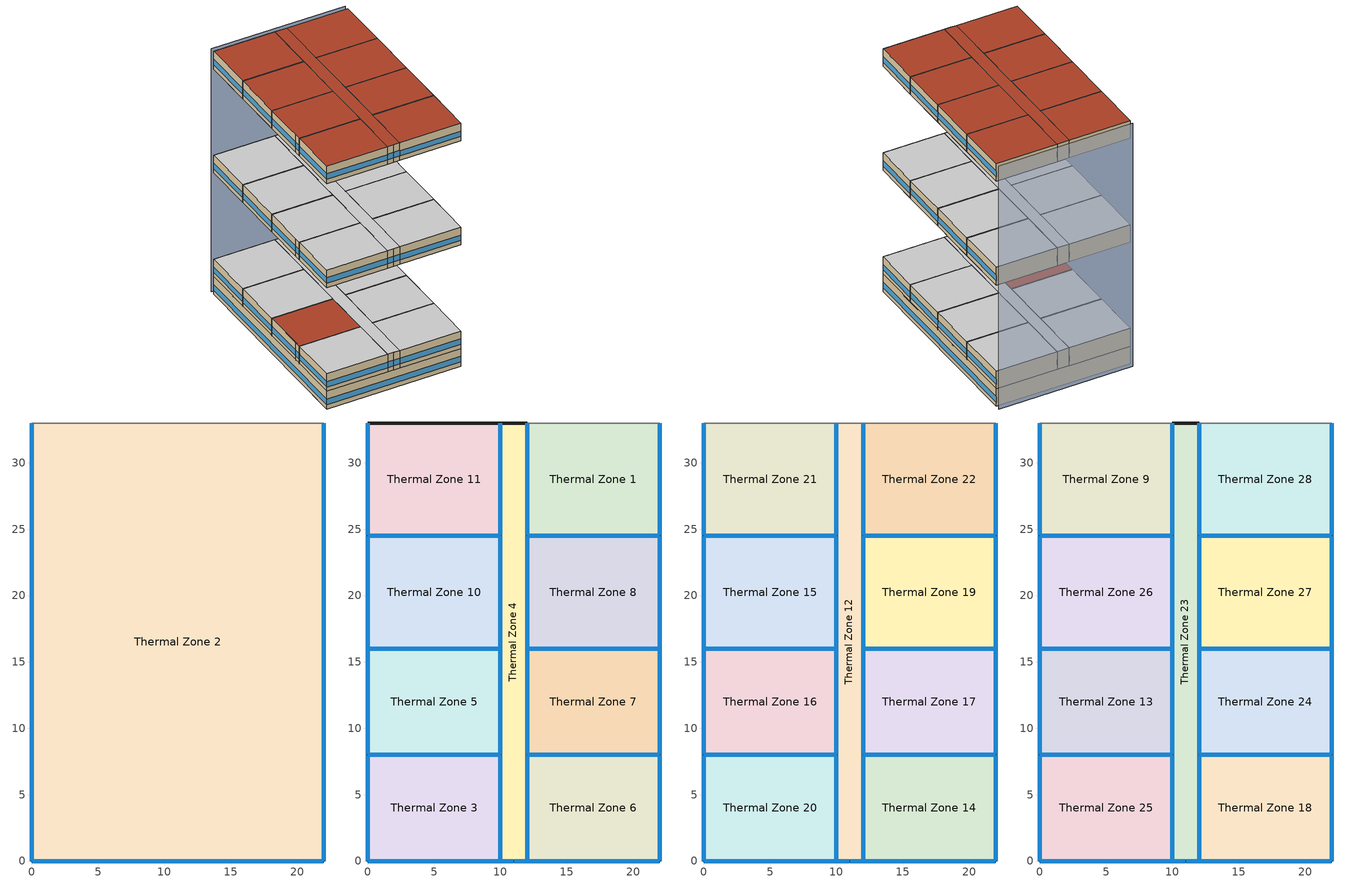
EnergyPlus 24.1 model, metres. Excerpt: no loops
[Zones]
Thermal Zone 2
 floor ground (Generic Ground Slab 6A 20112020): 22,33 22,0 0,0 0,33 z0
 wall outside (Customized opaque construction {43577338-bb1a-47c1-a31a-39af3f5bfda6} to conductance of 0.247): 0,33 0,0 22,0 22,33 z0:3.05
 wall adiabatic (Generic Interior Floor): 22,33 0,33 z0:3.05
 window (Customized Fenestration: u=2.38): 0.03,0 21.97,0 / 0,32.97 0,0.03 / 22,0.03 22,32.97 z0.76:1.68
 roof outside (Typical IEAD Roof 20112019 6A): 22,0 22,33 0,33 0,0 z3.05
Thermal Zone 1
 floor ground (Generic Ground Slab 6A 20112020): 22,33 22,24.5 12,24.5 12,33 z3.05
 wall outside (Customized opaque construction {43577338-bb1a-47c1-a31a-39af3f5bfda6} to conductance of 0.247): 12,33 12,24.5 22,24.5 22,33 z3.05:6.1
 wall adiabatic (Generic Interior Floor): 22,33 12,33 z3.05:6.1
 window (Customized Fenestration: u=2.38): 12,32.97 12,24.53 / 22,24.53 22,32.97 / 12.03,24.5 21.97,24.5 z3.81:4.73
 ceiling adiabatic (Generic Interior Floor): 22,24.5 22,33 12,33 12,24.5 z6.1
Thermal Zone 10
 floor ground (Generic Ground Slab 6A 20112020): 10,24.5 10,16 0,16 0,24.5 z3.05
 wall outside (Customized opaque construction {43577338-bb1a-47c1-a31a-39af3f5bfda6} to conductance of 0.247): 0,24.5 0,16 10,16 10,24.5 0,24.5 z3.05:6.1
 window (Customized Fenestration: u=2.38): 0,24.47 0,16.03 / 9.97,24.5 0.03,24.5 / 10,16.03 10,24.47 / 0.03,16 9.97,16 z3.81:4.73
 ceiling adiabatic (Generic Interior Floor): 10,16 10,24.5 0,24.5 0,16 z6.1
Thermal Zone 11
 floor ground (Generic Ground Slab 6A 20112020): 10,33 10,24.5 0,24.5 0,33 z3.05
 wall outside (Customized opaque construction {43577338-bb1a-47c1-a31a-39af3f5bfda6} to conductance of 0.247): 0,33 0,24.5 10,24.5 10,33 0,33 z3.05:6.1
 window (Customized Fenestration: u=2.38): 0,32.97 0,24.53 / 10,24.53 10,32.97 / 0.03,24.5 9.97,24.5 z3.81:4.73
 ceiling adiabatic (Generic Interior Floor): 10,24.5 10,33 0,33 0,24.5 z6.1
Thermal Zone 3
 floor ground (Generic Ground Slab 6A 20112020): 10,8 10,0 0,0 0,8 z3.05
 wall outside (Customized opaque construction {43577338-bb1a-47c1-a31a-39af3f5bfda6} to conductance of 0.247): 0,8 0,0 10,0 10,8 0,8 z3.05:6.1
 window (Customized Fenestration: u=2.38): 0,7.97 0,0.03 / 9.97,8 0.03,8 / 10,0.03 10,7.97 / 0.03,0 9.97,0 z3.81:4.73
 ceiling adiabatic (Generic Interior Floor): 10,0 10,8 0,8 0,0 z6.1
Thermal Zone 4
 floor ground (Generic Ground Slab 6A 20112020): 12,33 12,0 10,0 10,33 z3.05
 wall outside (Customized opaque construction {43577338-bb1a-47c1-a31a-39af3f5bfda6} to conductance of 0.247): 12,33 10,33 10,24.5 10,16 10,8 10,0 11,0 12,0 12,8 12,16 12,24.5 12,33 z3.05:6.1
 window (Customized Fenestration: u=2.38): 12,24.53 12,32.97 / 12,16.03 12,24.47 / 12,8.03 12,15.97 / 12,0.03 12,7.97 / 10,7.97 10,0.03 / 10,15.97 10,8.03 / 10,24.47 10,16.03 / 10,32.97 10,24.53 z3.81:4.73; 11.03,0 11.97,0 / 10.03,0 10.97,0 z3.81:4.77
 ceiling adiabatic (Generic Interior Floor): 12,0 12,33 10,33 10,0 z6.1
Thermal Zone 5
 floor ground (Generic Ground Slab 6A 20112020): 10,16 10,8 0,8 0,16 z3.05
 wall outside (Customized opaque construction {43577338-bb1a-47c1-a31a-39af3f5bfda6} to conductance of 0.247): 0,9.05 0,8 10,8 10,16 0,16 0,9.05 z3.05:6.1
 window (Customized Fenestration: u=2.38): 0,9.02 0,8.03 z3.81:4.77; 0,15.97 0,9.08 / 9.97,16 0.03,16 / 10,8.03 10,15.97 / 0.03,8 9.97,8 z3.81:4.73
 roof outside (Typical IEAD Roof 20112019 6A): 10,8 10,16 0,16 0,8 z6.1
Thermal Zone 6
 floor ground (Generic Ground Slab 6A 20112020): 22,8 22,0 12,0 12,8 z3.05
 wall outside (Customized opaque construction {43577338-bb1a-47c1-a31a-39af3f5bfda6} to conductance of 0.247): 22,0 22,8 12,8 12,0 22,0 z3.05:6.1
 window (Customized Fenestration: u=2.38): 22,0.03 22,7.97 / 12.03,0 21.97,0 / 12,7.97 12,0.03 / 21.97,8 12.03,8 z3.81:4.73
 ceiling adiabatic (Generic Interior Floor): 22,0 22,8 12,8 12,0 z6.1
Thermal Zone 7
 floor ground (Generic Ground Slab 6A 20112020): 22,16 22,8 12,8 12,16 z3.05
 wall outside (Customized opaque construction {43577338-bb1a-47c1-a31a-39af3f5bfda6} to conductance of 0.247): 22,8 22,16 12,16 12,8 22,8 z3.05:6.1
 window (Customized Fenestration: u=2.38): 22,8.03 22,15.97 / 12.03,8 21.97,8 / 12,15.97 12,8.03 / 21.97,16 12.03,16 z3.81:4.73
 ceiling adiabatic (Generic Interior Floor): 22,8 22,16 12,16 12,8 z6.1
Thermal Zone 8
 floor ground (Generic Ground Slab 6A 20112020): 22,24.5 22,16 12,16 12,24.5 z3.05
 wall outside (Customized opaque construction {43577338-bb1a-47c1-a31a-39af3f5bfda6} to conductance of 0.247): 22,16 22,24.5 12,24.5 12,16 22,16 z3.05:6.1
 window (Customized Fenestration: u=2.38): 22,16.03 22,24.47 / 12.03,16 21.97,16 / 12,24.47 12,16.03 / 21.97,24.5 12.03,24.5 z3.81:4.73
 ceiling adiabatic (Generic Interior Floor): 22,16 22,24.5 12,24.5 12,16 z6.1
Thermal Zone 12
 floor adiabatic (Generic Interior Floor): 12,33 12,0 10,0 10,33 z21.1
 wall outside (Customized opaque construction {43577338-bb1a-47c1-a31a-39af3f5bfda6} to conductance of 0.247): 10,33 10,24.5 10,16 10,8 10,0 11,0 12,0 12,8 12,16 12,24.5 12,33 z21.1:24.14
 wall adiabatic (Generic Interior Floor): 12,33 10,33 z21.1:24.14
 window (Customized Fenestration: u=2.38): 12,24.53 12,32.97 / 12,16.03 12,24.47 / 12,8.03 12,15.97 / 12,0.03 12,7.97 / 10,7.97 10,0.03 / 10,15.97 10,8.03 / 10,24.47 10,16.03 / 10,32.97 10,24.53 z21.86:22.78; 11.03,0 11.97,0 / 10.03,0 10.97,0 z21.86:22.82
 ceiling adiabatic (Generic Interior Floor): 12,0 12,33 10,33 10,0 z24.14
Thermal Zone 14
 floor adiabatic (Generic Interior Floor): 22,8 22,0 12,0 12,8 z21.1
 wall outside (Customized opaque construction {43577338-bb1a-47c1-a31a-39af3f5bfda6} to conductance of 0.247): 22,0 22,8 12,8 12,0 22,0 z21.1:24.14
 window (Customized Fenestration: u=2.38): 22,0.03 22,7.97 / 12.03,0 21.97,0 / 12,7.97 12,0.03 / 21.97,8 12.03,8 z21.86:22.78
 ceiling adiabatic (Generic Interior Floor): 22,0 22,8 12,8 12,0 z24.14
Thermal Zone 15
 floor adiabatic (Generic Interior Floor): 10,24.5 10,16 0,16 0,24.5 z21.1
 wall outside (Customized opaque construction {43577338-bb1a-47c1-a31a-39af3f5bfda6} to conductance of 0.247): 0,24.5 0,16 10,16 10,24.5 0,24.5 z21.1:24.14
 window (Customized Fenestration: u=2.38): 0,24.47 0,16.03 / 9.97,24.5 0.03,24.5 / 10,16.03 10,24.47 / 0.03,16 9.97,16 z21.86:22.78
 ceiling adiabatic (Generic Interior Floor): 10,16 10,24.5 0,24.5 0,16 z24.14
Thermal Zone 16
 floor adiabatic (Generic Interior Floor): 10,16 10,8 0,8 0,16 z21.1
 wall outside (Customized opaque construction {43577338-bb1a-47c1-a31a-39af3f5bfda6} to conductance of 0.247): 0,9.05 0,8 10,8 10,16 0,16 0,9.05 z21.1:24.14
 window (Customized Fenestration: u=2.38): 0,9.02 0,8.03 z21.86:22.82; 0,15.97 0,9.08 / 9.97,16 0.03,16 / 10,8.03 10,15.97 / 0.03,8 9.97,8 z21.86:22.78
 ceiling adiabatic (Generic Interior Floor): 10,8 10,16 0,16 0,8 z24.14
Thermal Zone 17
 floor adiabatic (Generic Interior Floor): 22,16 22,8 12,8 12,16 z21.1
 wall outside (Customized opaque construction {43577338-bb1a-47c1-a31a-39af3f5bfda6} to conductance of 0.247): 22,8 22,16 12,16 12,8 22,8 z21.1:24.14
 window (Customized Fenestration: u=2.38): 22,8.03 22,15.97 / 12.03,8 21.97,8 / 12,15.97 12,8.03 / 21.97,16 12.03,16 z21.86:22.78
 ceiling adiabatic (Generic Interior Floor): 22,8 22,16 12,16 12,8 z24.14
Thermal Zone 19
 floor adiabatic (Generic Interior Floor): 22,24.5 22,16 12,16 12,24.5 z21.1
 wall outside (Customized opaque construction {43577338-bb1a-47c1-a31a-39af3f5bfda6} to conductance of 0.247): 22,16 22,24.5 12,24.5 12,16 22,16 z21.1:24.14
 window (Customized Fenestration: u=2.38): 22,16.03 22,24.47 / 12.03,16 21.97,16 / 12,24.47 12,16.03 / 21.97,24.5 12.03,24.5 z21.86:22.78
 ceiling adiabatic (Generic Interior Floor): 22,16 22,24.5 12,24.5 12,16 z24.14
Thermal Zone 20
 floor adiabatic (Generic Interior Floor): 10,8 10,0 0,0 0,8 z21.1
 wall outside (Customized opaque construction {43577338-bb1a-47c1-a31a-39af3f5bfda6} to conductance of 0.247): 10,0 10,8 0,8 0,0 10,0 z21.1:24.14
 window (Customized Fenestration: u=2.38): 10,0.03 10,7.97 / 0.03,0 9.97,0 / 0,7.97 0,0.03 / 9.97,8 0.03,8 z21.86:22.78
 ceiling adiabatic (Generic Interior Floor): 10,0 10,8 0,8 0,0 z24.14
Thermal Zone 21
 floor adiabatic (Generic Interior Floor): 10,33 10,24.5 0,24.5 0,33 z21.1
 wall outside (Customized opaque construction {43577338-bb1a-47c1-a31a-39af3f5bfda6} to conductance of 0.247): 0,33 0,24.5 10,24.5 10,33 z21.1:24.14
 wall adiabatic (Generic Interior Floor): 10,33 0,33 z21.1:24.14
 window (Customized Fenestration: u=2.38): 0,32.97 0,24.53 / 10,24.53 10,32.97 / 0.03,24.5 9.97,24.5 z21.86:22.78
 ceiling adiabatic (Generic Interior Floor): 10,24.5 10,33 0,33 0,24.5 z24.14
Thermal Zone 22
 floor adiabatic (Generic Interior Floor): 22,33 22,24.5 12,24.5 12,33 z21.1
 wall outside (Customized opaque construction {43577338-bb1a-47c1-a31a-39af3f5bfda6} to conductance of 0.247): 12,33 12,24.5 22,24.5 22,33 z21.1:24.14
 wall adiabatic (Generic Interior Floor): 22,33 12,33 z21.1:24.14
 window (Customized Fenestration: u=2.38): 12,32.97 12,24.53 / 22,24.53 22,32.97 / 12.03,24.5 21.97,24.5 z21.86:22.78
 ceiling adiabatic (Generic Interior Floor): 22,24.5 22,33 12,33 12,24.5 z24.14
Thermal Zone 13
 floor adiabatic (Generic Interior Floor): 10,16 10,8 0,8 0,16 z39.14
 wall outside (Customized opaque construction {43577338-bb1a-47c1-a31a-39af3f5bfda6} to conductance of 0.247): 0,9.05 0,8 10,8 10,16 0,16 0,9.05 z39.14:42.19
 window (Customized Fenestration: u=2.38): 0,9.02 0,8.03 z39.9:40.86; 0,15.97 0,9.08 z39.9:40.83; 9.97,16 0.03,16 / 10,8.03 10,15.97 / 0.03,8 9.97,8 z39.9:40.82
 roof outside (Typical IEAD Roof 20112019 6A): 10,8 10,16 0,16 0,8 z42.19
Thermal Zone 18
 floor adiabatic (Generic Interior Floor): 22,8 22,0 12,0 12,8 z39.14
 wall outside (Customized opaque construction {43577338-bb1a-47c1-a31a-39af3f5bfda6} to conductance of 0.247): 22,0 22,8 12,8 12,0 22,0 z39.14:42.19
 window (Customized Fenestration: u=2.38): 22,0.03 22,7.97 / 12.03,0 21.97,0 / 12,7.97 12,0.03 / 21.97,8 12.03,8 z39.9:40.82
 roof outside (Typical IEAD Roof 20112019 6A): 22,0 22,8 12,8 12,0 z42.19
Thermal Zone 23
 floor adiabatic (Generic Interior Floor): 12,33 12,0 10,0 10,33 z39.14; 12,33 12,0 10,0 10,33 z39.14
 wall outside (Customized opaque construction {43577338-bb1a-47c1-a31a-39af3f5bfda6} to conductance of 0.247): 12,33 10,33 10,24.5 10,16 10,8 10,0 11,0 12,0 12,8 12,16 12,24.5 12,33 z39.14:42.19
 wall adiabatic (Generic Interior Floor): 12,33 10,33 z39.14:42.19
 window (Customized Fenestration: u=2.38): 12,24.53 12,32.97 / 12,16.03 12,24.47 / 12,8.03 12,15.97 / 12,0.03 12,7.97 / 10,7.97 10,0.03 / 10,15.97 10,8.03 / 10,24.47 10,16.03 / 10,32.97 10,24.53 z39.9:40.82; 11.03,0 11.97,0 / 10.03,0 10.97,0 z39.9:40.87
 roof outside (Typical IEAD Roof 20112019 6A): 12,0 12,33 10,33 10,0 z42.19
Thermal Zone 24
 floor adiabatic (Generic Interior Floor): 22,16 22,8 12,8 12,16 z39.14
 wall outside (Customized opaque construction {43577338-bb1a-47c1-a31a-39af3f5bfda6} to conductance of 0.247): 22,8 22,16 12,16 12,8 22,8 z39.14:42.19
 window (Customized Fenestration: u=2.38): 22,8.03 22,15.97 / 12.03,8 21.97,8 / 12,15.97 12,8.03 / 21.97,16 12.03,16 z39.9:40.82
 roof outside (Typical IEAD Roof 20112019 6A): 22,8 22,16 12,16 12,8 z42.19
Thermal Zone 25
 floor adiabatic (Generic Interior Floor): 10,8 10,0 0,0 0,8 z39.14
 wall outside (Customized opaque construction {43577338-bb1a-47c1-a31a-39af3f5bfda6} to conductance of 0.247): 10,0 10,8 0,8 0,0 10,0 z39.14:42.19
 window (Customized Fenestration: u=2.38): 10,0.03 10,7.97 / 0.03,0 9.97,0 / 0,7.97 0,0.03 / 9.97,8 0.03,8 z39.9:40.82
 roof outside (Typical IEAD Roof 20112019 6A): 10,0 10,8 0,8 0,0 z42.19
Thermal Zone 26
 floor adiabatic (Generic Interior Floor): 10,24.5 10,16 0,16 0,24.5 z39.14
 wall outside (Customized opaque construction {43577338-bb1a-47c1-a31a-39af3f5bfda6} to conductance of 0.247): 0,24.5 0,16 10,16 10,24.5 0,24.5 z39.14:42.19
 window (Customized Fenestration: u=2.38): 0,24.47 0,16.03 / 9.97,24.5 0.03,24.5 / 10,16.03 10,24.47 / 0.03,16 9.97,16 z39.9:40.82
 roof outside (Typical IEAD Roof 20112019 6A): 10,16 10,24.5 0,24.5 0,16 z42.19
Thermal Zone 27
 floor adiabatic (Generic Interior Floor): 22,24.5 22,16 12,16 12,24.5 z39.14
 wall outside (Customized opaque construction {43577338-bb1a-47c1-a31a-39af3f5bfda6} to conductance of 0.247): 22,16 22,24.5 12,24.5 12,16 22,16 z39.14:42.19
 window (Customized Fenestration: u=2.38): 22,16.03 22,24.47 / 12.03,16 21.97,16 / 12,24.47 12,16.03 / 21.97,24.5 12.03,24.5 z39.9:40.82
 roof outside (Typical IEAD Roof 20112019 6A): 22,16 22,24.5 12,24.5 12,16 z42.19
Thermal Zone 28
 floor adiabatic (Generic Interior Floor): 22,33 22,24.5 12,24.5 12,33 z39.14
 wall outside (Customized opaque construction {43577338-bb1a-47c1-a31a-39af3f5bfda6} to conductance of 0.247): 12,33 12,24.5 22,24.5 22,33 z39.14:42.19
 wall adiabatic (Generic Interior Floor): 22,33 12,33 z39.14:42.19
 window (Customized Fenestration: u=2.38): 12,32.97 12,24.53 / 22,24.53 22,32.97 / 12.03,24.5 21.97,24.5 z39.9:40.82
 roof outside (Typical IEAD Roof 20112019 6A): 22,24.5 22,33 12,33 12,24.5 z42.19
Thermal Zone 9
 floor adiabatic (Generic Interior Floor): 10,33 10,24.5 0,24.5 0,33 z39.14
 wall outside (Customized opaque construction {43577338-bb1a-47c1-a31a-39af3f5bfda6} to conductance of 0.247): 0,33 0,24.5 10,24.5 10,33 z39.14:42.19
 wall adiabatic (Generic Interior Floor): 10,33 0,33 z39.14:42.19
 window (Customized Fenestration: u=2.38): 0,32.97 0,24.53 / 10,24.53 10,32.97 / 0.03,24.5 9.97,24.5 z39.9:40.82
 roof outside (Typical IEAD Roof 20112019 6A): 10,24.5 10,33 0,33 0,24.5 z42.19
shading: 0,33.73,42.19 0,33.73,0 21.97,33.73,0 22,33.73,42.19
[Building]
Building 1
[Site:Location]
Montreal Int'l: Latitude {deg}=45.47; Longitude {deg}=-73.75; Time Zone {hr}=-5; Elevation {m}=36
[SizingPeriod:DesignDay] Day of Month=21; Dry-Bulb Temperature Range Modifier Type=DefaultMultipliers; Barometric Pressure {Pa}=100893; Rain Indicator=No; Snow Indicator=No; Daylight Saving Time Indicator=No; Begin Environment Reset Mode=FullResetAtBeginEnvironment
Name | Month | Day Type | Maximum Dry-Bulb Temperature {C} | Daily Dry-Bulb Temperature Range {deltaC} | Humidity Condition Type | Wetbulb or DewPoint at Maximum Dry-Bulb {C} | Wind Speed {m/s} | Wind Direction {deg} | Solar Model Indicator | ASHRAE Clear Sky Optical Depth for Beam Irradiance (taub) | ASHRAE Clear Sky Optical Depth for Diffuse Irradiance (taud) | Enthalpy at Maximum Dry-Bulb {J/kg} | Sky Clearness
Montreal Int'l Ann Clg .4% Condns DB=>MWB | 7 | SummerDesignDay | 30 | 9.3 | Wetbulb | 22.1 | 4.9 | 220 | ASHRAETau | 0.465 | 1.966
Montreal Int'l Ann Clg .4% Condns DP=>MDB | 7 | SummerDesignDay | 26 | 9.3 | Dewpoint | 21.6 | 4.9 | 220 | ASHRAETau | 0.465 | 1.966
Montreal Int'l Ann Clg .4% Condns Enth=>MDB | 7 | SummerDesignDay | 28.1 | 9.3 | Enthalpy |  | 4.9 | 220 | ASHRAETau | 0.465 | 1.966 | 69300
Montreal Int'l Ann Clg .4% Condns WB=>MDB | 7 | SummerDesignDay | 28.1 | 9.3 | Wetbulb | 23.2 | 4.9 | 220 | ASHRAETau | 0.465 | 1.966
Montreal Int'l Ann Htg 99.6% Condns DB | 1 | WinterDesignDay | -23.7 | 0 | Wetbulb | -23.7 | 3.9 | 260 | ASHRAEClearSky |  |  |  | 0
Montreal Int'l Ann Htg Wind 99.6% Condns WS=>MCDB | 1 | WinterDesignDay | -5.3 | 0 | Wetbulb | -5.3 | 12.9 | 260 | ASHRAEClearSky |  |  |  | 0
Montreal Int'l Ann Hum_n 99.6% Condns DP=>MCDB | 1 | WinterDesignDay | -23 | 0 | Dewpoint | -30.5 | 3.9 | 260 | ASHRAEClearSky |  |  |  | 0
[Material] Thermal Absorptance=0.9
Name | Roughness | Thickness {m} | Conductivity {W/m-K} | Density {kg/m3} | Specific Heat {J/kg-K} | Solar Absorptance | Visible Absorptance
1/2IN Gypsum 1 | Smooth | 0.0127 | 0.16 | 784.9 | 830 | 0.4 | 0.4
1IN Stucco 1 | Smooth | 0.0253 | 0.6918 | 1858 | 837 | 0.7 | 0.92
8IN CONCRETE HW RefBldg 1 | Rough | 0.2032 | 1.311 | 2240 | 836.8 | 0.7 | 0.7
Generic Acoustic Tile | MediumSmooth | 0.02 | 0.06 | 368 | 590 | 0.2 | 0.2
Generic Ceiling Air Gap | Smooth | 0.1 | 0.556 | 1.28 | 1000 | 0.7 | 0.7
Generic HW Concrete | MediumRough | 0.2 | 1.95 | 2240 | 900 | 0.8 | 0.8
Generic LW Concrete | MediumRough | 0.1 | 0.53 | 1280 | 840 | 0.8 | 0.8
Metal Roof Surface 2 | Smooth | 0.0008 | 45.28 | 7824 | 500 | 0.7 | 0.7
Roof Membrane 1 | VeryRough | 0.0095 | 0.16 | 1121.29 | 1460 | 0.7 | 0.7
[Material:NoMass] Roughness=Smooth; Thermal Absorptance=0.9; Solar Absorptance=0.7; Visible Absorptance=0.7
Name | Thermal Resistance {m2-K/W}
Typical Insulation R-10.11 1 | 3.77764
Typical Insulation U=0.183 | 5.46
[WindowMaterial:SimpleGlazingSystem]
Fenestration U=2.38 0.4: U-Factor {W/m2-K}=2.38; Solar Heat Gain Coefficient=0.4; Visible Transmittance=0.4
[Construction]
Customized Fenestration: u=2.38: Fenestration U=2.38 0.4
Customized opaque construction {43577338-bb1a-47c1-a31a-39af3f5bfda6} to conductance of 0.247: 1IN Stucco 1, 8IN CONCRETE HW RefBldg 1, Typical Insulation R-10.11 1, 1/2IN Gypsum 1
Generic Ground Slab 6A 20112020: Typical Insulation U=0.183, Generic HW Concrete
Generic Interior Floor: Generic Acoustic Tile, Generic Ceiling Air Gap, Generic LW Concrete
Typical IEAD Roof 20112019 6A: Roof Membrane 1, Typical Insulation U=0.183, Metal Roof Surface 2
[Zone] Part of Total Floor Area=Yes
Name | Multiplier
Thermal Zone 1; Thermal Zone 10; Thermal Zone 11; Thermal Zone 13; Thermal Zone 18; Thermal Zone 2; Thermal Zone 23; Thermal Zone 24; Thermal Zone 25; Thermal Zone 26; Thermal Zone 27; Thermal Zone 28; Thermal Zone 3; Thermal Zone 4; Thermal Zone 5; Thermal Zone 6; Thermal Zone 7; Thermal Zone 8; Thermal Zone 9 | 1
Thermal Zone 12; Thermal Zone 14; Thermal Zone 15; Thermal Zone 16; Thermal Zone 17; Thermal Zone 19; Thermal Zone 20; Thermal Zone 21; Thermal Zone 22 | 10
[Space]
Name | Zone | Space Type
Space 110 | Thermal Zone 1 | MURB small
Space 107 | Thermal Zone 10 | MURB small
Space 109 | Thermal Zone 11 | MURB small
Space 111 | Thermal Zone 12 | MURB lobby
Space 120 | Thermal Zone 13 | MURB small
Space 112 | Thermal Zone 14 | MURB small
Space 113 | Thermal Zone 15 | MURB small
Space 116 | Thermal Zone 16 | MURB small
Space 114 | Thermal Zone 17 | MURB small
Space 125 | Thermal Zone 18 | MURB small
Space 115 | Thermal Zone 19 | MURB small
Space 101 | Thermal Zone 2 | MURB lobby
Space 117 | Thermal Zone 20 | MURB small
Space 118 | Thermal Zone 21 | MURB small
Space 119 | Thermal Zone 22 | MURB small
Space 121 | Thermal Zone 23 | MURB lobby
Space 122 | Thermal Zone 24 | MURB small
Space 123 | Thermal Zone 25 | MURB small
Space 126 | Thermal Zone 26 | MURB small
Space 127 | Thermal Zone 27 | MURB small
Space 128 | Thermal Zone 28 | MURB small
Space 102 | Thermal Zone 3 | MURB small
Space 103 | Thermal Zone 4 | MURB lobby
Space 105 | Thermal Zone 5 | MURB small
Space 104 | Thermal Zone 6 | MURB small
Space 106 | Thermal Zone 7 | MURB small
Space 108 | Thermal Zone 8 | MURB small
Space 124 | Thermal Zone 9 | MURB small
[SpaceList]
MURB small: Space 110, Space 102, Space 105, Space 104, Space 106, Space 108, Space 124, Space 107, Space 109, Space 120, Space 112, Space 113, Space 116, Space 114, Space 125, Space 115, Space 117, Space 118, Space 119, Space 122, Space 123, Space 126, Space 127, Space 128
MURB lobby: Space 101, Space 103, Space 111, Space 121
[ZoneControl:Thermostat] Temperature Difference Between Cutout And Setpoint {deltaC}=0
Name | Zone or ZoneList | Control Type Schedule | Control 1
Thermal Zone 1 Thermostat | Thermal Zone 1 | Thermal Zone 1 Thermostat Schedule | Thermostat Setpoint Dual Setpoint 1
Thermal Zone 10 Thermostat | Thermal Zone 10 | Thermal Zone 10 Thermostat Schedule | Thermostat Setpoint Dual Setpoint 5
Thermal Zone 11 Thermostat | Thermal Zone 11 | Thermal Zone 11 Thermostat Schedule | Thermostat Setpoint Dual Setpoint 22
Thermal Zone 12 Thermostat | Thermal Zone 12 | Thermal Zone 12 Thermostat Schedule | Thermostat Setpoint Dual Setpoint 9
Thermal Zone 13 Thermostat | Thermal Zone 13 | Thermal Zone 13 Thermostat Schedule | Thermostat Setpoint Dual Setpoint 24
Thermal Zone 14 Thermostat | Thermal Zone 14 | Thermal Zone 14 Thermostat Schedule | Thermostat Setpoint Dual Setpoint 17
Thermal Zone 15 Thermostat | Thermal Zone 15 | Thermal Zone 15 Thermostat Schedule | Thermostat Setpoint Dual Setpoint 6
Thermal Zone 16 Thermostat | Thermal Zone 16 | Thermal Zone 16 Thermostat Schedule | Thermostat Setpoint Dual Setpoint 11
Thermal Zone 17 Thermostat | Thermal Zone 17 | Thermal Zone 17 Thermostat Schedule | Thermostat Setpoint Dual Setpoint 21
Thermal Zone 18 Thermostat | Thermal Zone 18 | Thermal Zone 18 Thermostat Schedule | Thermostat Setpoint Dual Setpoint 16
Thermal Zone 19 Thermostat | Thermal Zone 19 | Thermal Zone 19 Thermostat Schedule | Thermostat Setpoint Dual Setpoint 10
Thermal Zone 2 Thermostat | Thermal Zone 2 | Thermal Zone 2 Thermostat Schedule | Thermostat Setpoint Dual Setpoint 27
Thermal Zone 20 Thermostat | Thermal Zone 20 | Thermal Zone 20 Thermostat Schedule | Thermostat Setpoint Dual Setpoint 25
Thermal Zone 21 Thermostat | Thermal Zone 21 | Thermal Zone 21 Thermostat Schedule | Thermostat Setpoint Dual Setpoint 18
Thermal Zone 22 Thermostat | Thermal Zone 22 | Thermal Zone 22 Thermostat Schedule | Thermostat Setpoint Dual Setpoint 19
Thermal Zone 23 Thermostat | Thermal Zone 23 | Thermal Zone 23 Thermostat Schedule | Thermostat Setpoint Dual Setpoint 20
Thermal Zone 24 Thermostat | Thermal Zone 24 | Thermal Zone 24 Thermostat Schedule | Thermostat Setpoint Dual Setpoint 23
Thermal Zone 25 Thermostat | Thermal Zone 25 | Thermal Zone 25 Thermostat Schedule | Thermostat Setpoint Dual Setpoint 26
Thermal Zone 26 Thermostat | Thermal Zone 26 | Thermal Zone 26 Thermostat Schedule | Thermostat Setpoint Dual Setpoint 2
Thermal Zone 27 Thermostat | Thermal Zone 27 | Thermal Zone 27 Thermostat Schedule | Thermostat Setpoint Dual Setpoint 4
Thermal Zone 28 Thermostat | Thermal Zone 28 | Thermal Zone 28 Thermostat Schedule | Thermostat Setpoint Dual Setpoint 3
Thermal Zone 3 Thermostat | Thermal Zone 3 | Thermal Zone 3 Thermostat Schedule | Thermostat Setpoint Dual Setpoint 28
Thermal Zone 4 Thermostat | Thermal Zone 4 | Thermal Zone 4 Thermostat Schedule | Thermostat Setpoint Dual Setpoint 15
Thermal Zone 5 Thermostat | Thermal Zone 5 | Thermal Zone 5 Thermostat Schedule | Thermostat Setpoint Dual Setpoint 12
Thermal Zone 6 Thermostat | Thermal Zone 6 | Thermal Zone 6 Thermostat Schedule | Thermostat Setpoint Dual Setpoint 7
Thermal Zone 7 Thermostat | Thermal Zone 7 | Thermal Zone 7 Thermostat Schedule | Thermostat Setpoint Dual Setpoint 13
Thermal Zone 8 Thermostat | Thermal Zone 8 | Thermal Zone 8 Thermostat Schedule | Thermostat Setpoint Dual Setpoint 8
Thermal Zone 9 Thermostat | Thermal Zone 9 | Thermal Zone 9 Thermostat Schedule | Thermostat Setpoint Dual Setpoint 14
[ThermostatSetpoint:DualSetpoint] Heating Setpoint Temperature Schedule=NECB-G-Thermostat Setpoint-Heating; Cooling Setpoint Temperature Schedule=NECB-G-Thermostat Setpoint-Cooling
Thermostat Setpoint Dual Setpoint 1; Thermostat Setpoint Dual Setpoint 5; Thermostat Setpoint Dual Setpoint 22; Thermostat Setpoint Dual Setpoint 9; Thermostat Setpoint Dual Setpoint 24; Thermostat Setpoint Dual Setpoint 17; Thermostat Setpoint Dual Setpoint 6; Thermostat Setpoint Dual Setpoint 11; Thermostat Setpoint Dual Setpoint 21; Thermostat Setpoint Dual Setpoint 16; Thermostat Setpoint Dual Setpoint 10; Thermostat Setpoint Dual Setpoint 27; Thermostat Setpoint Dual Setpoint 25; Thermostat Setpoint Dual Setpoint 18; Thermostat Setpoint Dual Setpoint 19; Thermostat Setpoint Dual Setpoint 20; Thermostat Setpoint Dual Setpoint 23; Thermostat Setpoint Dual Setpoint 26; Thermostat Setpoint Dual Setpoint 2; Thermostat Setpoint Dual Setpoint 4; Thermostat Setpoint Dual Setpoint 3; Thermostat Setpoint Dual Setpoint 28; Thermostat Setpoint Dual Setpoint 15; Thermostat Setpoint Dual Setpoint 12; Thermostat Setpoint Dual Setpoint 7; Thermostat Setpoint Dual Setpoint 13; Thermostat Setpoint Dual Setpoint 8; Thermostat Setpoint Dual Setpoint 14
[ZoneHVAC:Baseboard:Convective:Electric] Availability Schedule=Always On Discrete hvac_library; Heating Design Capacity {W}=Autosize; Efficiency=1
Elec Baseboard; Elec Baseboard 4; Elec Baseboard 21; Elec Baseboard 8; Elec Baseboard 23; Elec Baseboard 16; Elec Baseboard 5; Elec Baseboard 10; Elec Baseboard 20; Elec Baseboard 15; Elec Baseboard 9; Elec Baseboard 26; Elec Baseboard 24; Elec Baseboard 17; Elec Baseboard 18; Elec Baseboard 19; Elec Baseboard 22; Elec Baseboard 25; Elec Baseboard 1; Elec Baseboard 3; Elec Baseboard 2; Elec Baseboard 27; Elec Baseboard 14; Elec Baseboard 11; Elec Baseboard 6; Elec Baseboard 12; Elec Baseboard 7; Elec Baseboard 13
[ZoneHVAC:PackagedTerminalHeatPump] Availability Schedule=Always On Discrete hvac_library; Cooling Supply Air Flow Rate {m3/s}=Autosize; Heating Supply Air Flow Rate {m3/s}=2.22045e-16; No Load Supply Air Flow Rate {m3/s}=Autosize; No Load Supply Air Flow Rate Control Set To Low Speed=Yes; Cooling Outdoor Air Flow Rate {m3/s}=Autosize; Heating Outdoor Air Flow Rate {m3/s}=Autosize; No Load Outdoor Air Flow Rate {m3/s}=Autosize; Heating Convergence Tolerance=0.001; Cooling Convergence Tolerance=0.001; Maximum Supply Air Temperature from Supplemental Heater {C}=Autosize; Maximum Outdoor Dry-Bulb Temperature for Supplemental Heater Operation {C}=21; Fan Placement=DrawThrough; Supply Air Fan Operating Mode Schedule=Always On Discrete hvac_library
Name | Supply Air Fan | Heating Coil | Cooling Coil | Supplemental Heating Coil
PTHP | PTHP CV Fan | PTHP 1 Spd DX Htg Coil | PTHP 1 Spd DX Clg Coil | PTHP Elec Htg Backup Coil
PTHP 4 | PTHP CV Fan 4 | PTHP 1 Spd DX Htg Coil 4 | PTHP 1 Spd DX Clg Coil 4 | PTHP Elec Htg Backup Coil 4
PTHP 21 | PTHP CV Fan 21 | PTHP 1 Spd DX Htg Coil 21 | PTHP 1 Spd DX Clg Coil 21 | PTHP Elec Htg Backup Coil 21
PTHP 8 | PTHP CV Fan 8 | PTHP 1 Spd DX Htg Coil 8 | PTHP 1 Spd DX Clg Coil 8 | PTHP Elec Htg Backup Coil 8
PTHP 23 | PTHP CV Fan 23 | PTHP 1 Spd DX Htg Coil 23 | PTHP 1 Spd DX Clg Coil 23 | PTHP Elec Htg Backup Coil 23
PTHP 16 | PTHP CV Fan 16 | PTHP 1 Spd DX Htg Coil 16 | PTHP 1 Spd DX Clg Coil 16 | PTHP Elec Htg Backup Coil 16
PTHP 5 | PTHP CV Fan 5 | PTHP 1 Spd DX Htg Coil 5 | PTHP 1 Spd DX Clg Coil 5 | PTHP Elec Htg Backup Coil 5
PTHP 10 | PTHP CV Fan 10 | PTHP 1 Spd DX Htg Coil 10 | PTHP 1 Spd DX Clg Coil 10 | PTHP Elec Htg Backup Coil 10
PTHP 20 | PTHP CV Fan 20 | PTHP 1 Spd DX Htg Coil 20 | PTHP 1 Spd DX Clg Coil 20 | PTHP Elec Htg Backup Coil 20
PTHP 15 | PTHP CV Fan 15 | PTHP 1 Spd DX Htg Coil 15 | PTHP 1 Spd DX Clg Coil 15 | PTHP Elec Htg Backup Coil 15
PTHP 9 | PTHP CV Fan 9 | PTHP 1 Spd DX Htg Coil 9 | PTHP 1 Spd DX Clg Coil 9 | PTHP Elec Htg Backup Coil 9
PTHP 26 | PTHP CV Fan 26 | PTHP 1 Spd DX Htg Coil 26 | PTHP 1 Spd DX Clg Coil 26 | PTHP Elec Htg Backup Coil 26
PTHP 24 | PTHP CV Fan 24 | PTHP 1 Spd DX Htg Coil 24 | PTHP 1 Spd DX Clg Coil 24 | PTHP Elec Htg Backup Coil 24
PTHP 17 | PTHP CV Fan 17 | PTHP 1 Spd DX Htg Coil 17 | PTHP 1 Spd DX Clg Coil 17 | PTHP Elec Htg Backup Coil 17
PTHP 18 | PTHP CV Fan 18 | PTHP 1 Spd DX Htg Coil 18 | PTHP 1 Spd DX Clg Coil 18 | PTHP Elec Htg Backup Coil 18
PTHP 19 | PTHP CV Fan 19 | PTHP 1 Spd DX Htg Coil 19 | PTHP 1 Spd DX Clg Coil 19 | PTHP Elec Htg Backup Coil 19
PTHP 22 | PTHP CV Fan 22 | PTHP 1 Spd DX Htg Coil 22 | PTHP 1 Spd DX Clg Coil 22 | PTHP Elec Htg Backup Coil 22
PTHP 25 | PTHP CV Fan 25 | PTHP 1 Spd DX Htg Coil 25 | PTHP 1 Spd DX Clg Coil 25 | PTHP Elec Htg Backup Coil 25
PTHP 1 | PTHP CV Fan 1 | PTHP 1 Spd DX Htg Coil 1 | PTHP 1 Spd DX Clg Coil 1 | PTHP Elec Htg Backup Coil 1
PTHP 3 | PTHP CV Fan 3 | PTHP 1 Spd DX Htg Coil 3 | PTHP 1 Spd DX Clg Coil 3 | PTHP Elec Htg Backup Coil 3
PTHP 2 | PTHP CV Fan 2 | PTHP 1 Spd DX Htg Coil 2 | PTHP 1 Spd DX Clg Coil 2 | PTHP Elec Htg Backup Coil 2
PTHP 27 | PTHP CV Fan 27 | PTHP 1 Spd DX Htg Coil 27 | PTHP 1 Spd DX Clg Coil 27 | PTHP Elec Htg Backup Coil 27
PTHP 14 | PTHP CV Fan 14 | PTHP 1 Spd DX Htg Coil 14 | PTHP 1 Spd DX Clg Coil 14 | PTHP Elec Htg Backup Coil 14
PTHP 11 | PTHP CV Fan 11 | PTHP 1 Spd DX Htg Coil 11 | PTHP 1 Spd DX Clg Coil 11 | PTHP Elec Htg Backup Coil 11
PTHP 6 | PTHP CV Fan 6 | PTHP 1 Spd DX Htg Coil 6 | PTHP 1 Spd DX Clg Coil 6 | PTHP Elec Htg Backup Coil 6
PTHP 12 | PTHP CV Fan 12 | PTHP 1 Spd DX Htg Coil 12 | PTHP 1 Spd DX Clg Coil 12 | PTHP Elec Htg Backup Coil 12
PTHP 7 | PTHP CV Fan 7 | PTHP 1 Spd DX Htg Coil 7 | PTHP 1 Spd DX Clg Coil 7 | PTHP Elec Htg Backup Coil 7
PTHP 13 | PTHP CV Fan 13 | PTHP 1 Spd DX Htg Coil 13 | PTHP 1 Spd DX Clg Coil 13 | PTHP Elec Htg Backup Coil 13
[Fan:ConstantVolume] Availability Schedule=Always On Discrete hvac_library; Fan Total Efficiency=0.7; Pressure Rise {Pa}=250; Maximum Flow Rate {m3/s}=AutoSize; Motor Efficiency=0.9; Motor In Airstream Fraction=1
PTHP CV Fan; PTHP CV Fan 4; PTHP CV Fan 21; PTHP CV Fan 8; PTHP CV Fan 23; PTHP CV Fan 16; PTHP CV Fan 5; PTHP CV Fan 10; PTHP CV Fan 20; PTHP CV Fan 15; PTHP CV Fan 9; PTHP CV Fan 26; PTHP CV Fan 24; PTHP CV Fan 17; PTHP CV Fan 18; PTHP CV Fan 19; PTHP CV Fan 22; PTHP CV Fan 25; PTHP CV Fan 1; PTHP CV Fan 3; PTHP CV Fan 2; PTHP CV Fan 27; PTHP CV Fan 14; PTHP CV Fan 11; PTHP CV Fan 6; PTHP CV Fan 12; PTHP CV Fan 7; PTHP CV Fan 13
[Coil:Heating:DX:SingleSpeed] Availability Schedule=Always On Discrete hvac_library; Gross Rated Heating Capacity {W}=2.22045e-16; Gross Rated Heating COP {W/W}=5; Rated Air Flow Rate {m3/s}=Autosize; Rated Supply Fan Power Per Volume Flow Rate 2017 {W/(m3/s)}=773.3; Rated Supply Fan Power Per Volume Flow Rate 2023 {W/(m3/s)}=934.4; Heating Capacity Function of Temperature Curve=OS:Curve:Biquadratic 11; Heating Capacity Function of Flow Fraction Curve=OS:Curve:Quadratic 14; Energy Input Ratio Function of Temperature Curve=OS:Curve:Biquadratic 12; Energy Input Ratio Function of Flow Fraction Curve=OS:Curve:Quadratic 15; Part Load Fraction Correlation Curve=OS:Curve:Quadratic 16; Minimum Outdoor Dry-Bulb Temperature for Compressor Operation {C}=-8; Maximum Outdoor Dry-Bulb Temperature for Defrost Operation {C}=5; Crankcase Heater Capacity {W}=0; Maximum Outdoor Dry-Bulb Temperature for Crankcase Heater Operation {C}=10; Defrost Strategy=Resistive; Defrost Control=Timed; Defrost Time Period Fraction=0.166667; Resistive Defrost Heater Capacity {W}=2000
PTHP 1 Spd DX Htg Coil; PTHP 1 Spd DX Htg Coil 4; PTHP 1 Spd DX Htg Coil 21; PTHP 1 Spd DX Htg Coil 8; PTHP 1 Spd DX Htg Coil 23; PTHP 1 Spd DX Htg Coil 16; PTHP 1 Spd DX Htg Coil 5; PTHP 1 Spd DX Htg Coil 10; PTHP 1 Spd DX Htg Coil 20; PTHP 1 Spd DX Htg Coil 15; PTHP 1 Spd DX Htg Coil 9; PTHP 1 Spd DX Htg Coil 26; PTHP 1 Spd DX Htg Coil 24; PTHP 1 Spd DX Htg Coil 17; PTHP 1 Spd DX Htg Coil 18; PTHP 1 Spd DX Htg Coil 19; PTHP 1 Spd DX Htg Coil 22; PTHP 1 Spd DX Htg Coil 25; PTHP 1 Spd DX Htg Coil 1; PTHP 1 Spd DX Htg Coil 3; PTHP 1 Spd DX Htg Coil 2; PTHP 1 Spd DX Htg Coil 27; PTHP 1 Spd DX Htg Coil 14; PTHP 1 Spd DX Htg Coil 11; PTHP 1 Spd DX Htg Coil 6; PTHP 1 Spd DX Htg Coil 12; PTHP 1 Spd DX Htg Coil 7; PTHP 1 Spd DX Htg Coil 13
[Coil:Cooling:DX:SingleSpeed] Availability Schedule=Always On Discrete hvac_library; Gross Rated Total Cooling Capacity {W}=Autosize; Gross Rated Sensible Heat Ratio=Autosize; Gross Rated Cooling COP {W/W}=3; Rated Air Flow Rate {m3/s}=Autosize; Rated Evaporator Fan Power Per Volume Flow Rate 2017 {W/(m3/s)}=773.3; Rated Evaporator Fan Power Per Volume Flow Rate 2023 {W/(m3/s)}=934.4; Total Cooling Capacity Function of Temperature Curve=OS:Curve:Biquadratic 9; Total Cooling Capacity Function of Flow Fraction Curve=OS:Curve:Quadratic 11; Energy Input Ratio Function of Temperature Curve=OS:Curve:Biquadratic 10; Energy Input Ratio Function of Flow Fraction Curve=OS:Curve:Quadratic 12; Part Load Fraction Correlation Curve=OS:Curve:Quadratic 13; Minimum Outdoor Dry-Bulb Temperature for Compressor Operation {C}=-25; Nominal Time for Condensate Removal to Begin {s}=0; Ratio of Initial Moisture Evaporation Rate and Steady State Latent Capacity=0; Maximum Cycling Rate {cycles/hr}=0; Latent Capacity Time Constant {s}=0; Condenser Type=AirCooled; Evaporative Condenser Effectiveness=0; Evaporative Condenser Air Flow Rate {m3/s}=Autosize; Evaporative Condenser Pump Rated Power Consumption {W}=Autosize; Crankcase Heater Capacity {W}=0; Maximum Outdoor Dry-Bulb Temperature for Crankcase Heater Operation {C}=0; Basin Heater Capacity {W/K}=0; Basin Heater Setpoint Temperature {C}=10
PTHP 1 Spd DX Clg Coil; PTHP 1 Spd DX Clg Coil 4; PTHP 1 Spd DX Clg Coil 21; PTHP 1 Spd DX Clg Coil 8; PTHP 1 Spd DX Clg Coil 23; PTHP 1 Spd DX Clg Coil 16; PTHP 1 Spd DX Clg Coil 5; PTHP 1 Spd DX Clg Coil 10; PTHP 1 Spd DX Clg Coil 20; PTHP 1 Spd DX Clg Coil 15; PTHP 1 Spd DX Clg Coil 9; PTHP 1 Spd DX Clg Coil 26; PTHP 1 Spd DX Clg Coil 24; PTHP 1 Spd DX Clg Coil 17; PTHP 1 Spd DX Clg Coil 18; PTHP 1 Spd DX Clg Coil 19; PTHP 1 Spd DX Clg Coil 22; PTHP 1 Spd DX Clg Coil 25; PTHP 1 Spd DX Clg Coil 1; PTHP 1 Spd DX Clg Coil 3; PTHP 1 Spd DX Clg Coil 2; PTHP 1 Spd DX Clg Coil 27; PTHP 1 Spd DX Clg Coil 14; PTHP 1 Spd DX Clg Coil 11; PTHP 1 Spd DX Clg Coil 6; PTHP 1 Spd DX Clg Coil 12; PTHP 1 Spd DX Clg Coil 7; PTHP 1 Spd DX Clg Coil 13
[Coil:Heating:Electric] Availability Schedule=Always On Discrete hvac_library; Efficiency=1; Nominal Capacity {W}=Autosize
PTHP Elec Htg Backup Coil; PTHP Elec Htg Backup Coil 4; PTHP Elec Htg Backup Coil 21; PTHP Elec Htg Backup Coil 8; PTHP Elec Htg Backup Coil 23; PTHP Elec Htg Backup Coil 16; PTHP Elec Htg Backup Coil 5; PTHP Elec Htg Backup Coil 10; PTHP Elec Htg Backup Coil 20; PTHP Elec Htg Backup Coil 15; PTHP Elec Htg Backup Coil 9; PTHP Elec Htg Backup Coil 26; PTHP Elec Htg Backup Coil 24; PTHP Elec Htg Backup Coil 17; PTHP Elec Htg Backup Coil 18; PTHP Elec Htg Backup Coil 19; PTHP Elec Htg Backup Coil 22; PTHP Elec Htg Backup Coil 25; PTHP Elec Htg Backup Coil 1; PTHP Elec Htg Backup Coil 3; PTHP Elec Htg Backup Coil 2; PTHP Elec Htg Backup Coil 27; PTHP Elec Htg Backup Coil 14; PTHP Elec Htg Backup Coil 11; PTHP Elec Htg Backup Coil 6; PTHP Elec Htg Backup Coil 12; PTHP Elec Htg Backup Coil 7; PTHP Elec Htg Backup Coil 13
[Zone equipment]
Thermal Zone 1: Elec Baseboard, PTHP
Thermal Zone 10: Elec Baseboard 4, PTHP 4
Thermal Zone 11: Elec Baseboard 21, PTHP 21
Thermal Zone 12: Elec Baseboard 8, PTHP 8
Thermal Zone 13: Elec Baseboard 23, PTHP 23
Thermal Zone 14: Elec Baseboard 16, PTHP 16
Thermal Zone 15: Elec Baseboard 5, PTHP 5
Thermal Zone 16: Elec Baseboard 10, PTHP 10
Thermal Zone 17: Elec Baseboard 20, PTHP 20
Thermal Zone 18: Elec Baseboard 15, PTHP 15
Thermal Zone 19: Elec Baseboard 9, PTHP 9
Thermal Zone 2: Elec Baseboard 26, PTHP 26
Thermal Zone 20: Elec Baseboard 24, PTHP 24
Thermal Zone 21: Elec Baseboard 17, PTHP 17
Thermal Zone 22: Elec Baseboard 18, PTHP 18
Thermal Zone 23: Elec Baseboard 19, PTHP 19
Thermal Zone 24: Elec Baseboard 22, PTHP 22
Thermal Zone 25: Elec Baseboard 25, PTHP 25
Thermal Zone 26: Elec Baseboard 1, PTHP 1
Thermal Zone 27: Elec Baseboard 3, PTHP 3
Thermal Zone 28: Elec Baseboard 2, PTHP 2
Thermal Zone 3: Elec Baseboard 27, PTHP 27
Thermal Zone 4: Elec Baseboard 14, PTHP 14
Thermal Zone 5: Elec Baseboard 11, PTHP 11
Thermal Zone 6: Elec Baseboard 6, PTHP 6
Thermal Zone 7: Elec Baseboard 12, PTHP 12
Thermal Zone 8: Elec Baseboard 7, PTHP 7
Thermal Zone 9: Elec Baseboard 13, PTHP 13
[Sizing:Zone] Zone Cooling Design Supply Air Temperature Input Method=SupplyAirTemperature; Zone Cooling Design Supply Air Temperature {C}=14; Zone Cooling Design Supply Air Temperature Difference {deltaC}=11.11; Zone Heating Design Supply Air Temperature Input Method=SupplyAirTemperature; Zone Heating Design Supply Air Temperature {C}=40; Zone Heating Design Supply Air Temperature Difference {deltaC}=11.11; Zone Cooling Design Supply Air Humidity Ratio {kgWater/kgDryAir}=0.0085; Zone Heating Design Supply Air Humidity Ratio {kgWater/kgDryAir}=0.008; Cooling Design Air Flow Method=DesignDay; Cooling Design Air Flow Rate {m3/s}=0; Cooling Minimum Air Flow per Zone Floor Area {m3/s-m2}=0.000762; Cooling Minimum Air Flow {m3/s}=0; Cooling Minimum Air Flow Fraction=0; Heating Design Air Flow Method=DesignDay; Heating Design Air Flow Rate {m3/s}=0; Heating Maximum Air Flow per Zone Floor Area {m3/s-m2}=0.002032; Heating Maximum Air Flow {m3/s}=0.141576; Heating Maximum Air Flow Fraction=0.3; Account for Dedicated Outdoor Air System=No; Zone Load Sizing Method=Sensible Load Only No Latent Load; Zone Latent Cooling Design Supply Air Humidity Ratio Input Method=HumidityRatioDifference; Zone Cooling Design Supply Air Humidity Ratio Difference {kgWater/kgDryAir}=0.005; Zone Latent Heating Design Supply Air Humidity Ratio Input Method=HumidityRatioDifference; Zone Humidification Design Supply Air Humidity Ratio Difference {kgWater/kgDryAir}=0.005
Name | Design Specification Outdoor Air Object
Thermal Zone 1 | Thermal Zone 1 DSOA Space List
Thermal Zone 10 | Thermal Zone 10 DSOA Space List
Thermal Zone 11 | Thermal Zone 11 DSOA Space List
Thermal Zone 12 | Thermal Zone 12 Zero air DSOA
Thermal Zone 13 | Thermal Zone 13 DSOA Space List
Thermal Zone 14 | Thermal Zone 14 DSOA Space List
Thermal Zone 15 | Thermal Zone 15 DSOA Space List
Thermal Zone 16 | Thermal Zone 16 DSOA Space List
Thermal Zone 17 | Thermal Zone 17 DSOA Space List
Thermal Zone 18 | Thermal Zone 18 DSOA Space List
Thermal Zone 19 | Thermal Zone 19 DSOA Space List
Thermal Zone 2 | Thermal Zone 2 Zero air DSOA
Thermal Zone 20 | Thermal Zone 20 DSOA Space List
Thermal Zone 21 | Thermal Zone 21 DSOA Space List
Thermal Zone 22 | Thermal Zone 22 DSOA Space List
Thermal Zone 23 | Thermal Zone 23 Zero air DSOA
Thermal Zone 24 | Thermal Zone 24 DSOA Space List
Thermal Zone 25 | Thermal Zone 25 DSOA Space List
Thermal Zone 26 | Thermal Zone 26 DSOA Space List
Thermal Zone 27 | Thermal Zone 27 DSOA Space List
Thermal Zone 28 | Thermal Zone 28 DSOA Space List
Thermal Zone 3 | Thermal Zone 3 DSOA Space List
Thermal Zone 4 | Thermal Zone 4 Zero air DSOA
Thermal Zone 5 | Thermal Zone 5 DSOA Space List
Thermal Zone 6 | Thermal Zone 6 DSOA Space List
Thermal Zone 7 | Thermal Zone 7 DSOA Space List
Thermal Zone 8 | Thermal Zone 8 DSOA Space List
Thermal Zone 9 | Thermal Zone 9 DSOA Space List
[DesignSpecification:OutdoorAir] Outdoor Air Method=Sum; Outdoor Air Flow per Person {m3/s-person}=0; Outdoor Air Flow per Zone Floor Area {m3/s-m2}=0; Outdoor Air Flow Air Changes per Hour {1/hr}=0
Name | Outdoor Air Flow per Zone {m3/s}
MidriseApartment Apartment Ventilation | 0.027
Thermal Zone 12 Zero air DSOA; Thermal Zone 2 Zero air DSOA; Thermal Zone 23 Zero air DSOA; Thermal Zone 4 Zero air DSOA | 0
[DesignSpecification:OutdoorAir:SpaceList] Space Design Specification Outdoor Air Object Name 1=MidriseApartment Apartment Ventilation
Name | Space Name 1
Thermal Zone 1 DSOA Space List | Space 110
Thermal Zone 10 DSOA Space List | Space 107
Thermal Zone 11 DSOA Space List | Space 109
Thermal Zone 13 DSOA Space List | Space 120
Thermal Zone 14 DSOA Space List | Space 112
Thermal Zone 15 DSOA Space List | Space 113
Thermal Zone 16 DSOA Space List | Space 116
Thermal Zone 17 DSOA Space List | Space 114
Thermal Zone 18 DSOA Space List | Space 125
Thermal Zone 19 DSOA Space List | Space 115
Thermal Zone 20 DSOA Space List | Space 117
Thermal Zone 21 DSOA Space List | Space 118
Thermal Zone 22 DSOA Space List | Space 119
Thermal Zone 24 DSOA Space List | Space 122
Thermal Zone 25 DSOA Space List | Space 123
Thermal Zone 26 DSOA Space List | Space 126
Thermal Zone 27 DSOA Space List | Space 127
Thermal Zone 28 DSOA Space List | Space 128
Thermal Zone 3 DSOA Space List | Space 102
Thermal Zone 5 DSOA Space List | Space 105
Thermal Zone 6 DSOA Space List | Space 104
Thermal Zone 7 DSOA Space List | Space 106
Thermal Zone 8 DSOA Space List | Space 108
Thermal Zone 9 DSOA Space List | Space 124
[Schedule:Compact]
Thermal Zone 1 Thermostat Schedule; Thermal Zone 10 Thermostat Schedule; Thermal Zone 11 Thermostat Schedule; Thermal Zone 12 Thermostat Schedule; Thermal Zone 13 Thermostat Schedule; Thermal Zone 14 Thermostat Schedule; Thermal Zone 15 Thermostat Schedule; Thermal Zone 16 Thermostat Schedule; Thermal Zone 17 Thermostat Schedule; Thermal Zone 18 Thermostat Schedule; Thermal Zone 19 Thermostat Schedule; Thermal Zone 2 Thermostat Schedule; Thermal Zone 20 Thermostat Schedule; Thermal Zone 21 Thermostat Schedule; Thermal Zone 22 Thermostat Schedule; Thermal Zone 23 Thermostat Schedule; Thermal Zone 24 Thermostat Schedule; Thermal Zone 25 Thermostat Schedule; Thermal Zone 26 Thermostat Schedule; Thermal Zone 27 Thermostat Schedule; Thermal Zone 28 Thermostat Schedule; Thermal Zone 3 Thermostat Schedule; Thermal Zone 4 Thermostat Schedule; Thermal Zone 5 Thermostat Schedule; Thermal Zone 6 Thermostat Schedule; Thermal Zone 7 Thermostat Schedule; Thermal Zone 8 Thermostat Schedule; Thermal Zone 9 Thermostat Schedule: Through: 12/31, For: AllDays, Until: 24:00, 4
[Schedule:Day:Interval]
NECB-G-Thermostat Setpoint-Heating Default 2: No, 01:00, 18, 07:00, 18, 09:00, 21, 17:00, 21, 22:00, 21, 24:00, 18
NECB-G-Thermostat Setpoint-Heating Default: No, 01:00, 19, 07:00, 19, 09:00, 21, 17:00, 20, 22:00, 21, 24:00, 19
NECB-G-Thermostat Setpoint-Cooling Default: No, 08:00, 26, 17:00, 25, 24:00, 24
[Schedule:Week:Daily]
NECB-G-Thermostat Setpoint-Heating Week Rule - Jan1-Dec31: NECB-G-Thermostat Setpoint-Heating Default 2, NECB-G-Thermostat Setpoint-Heating Default, NECB-G-Thermostat Setpoint-Heating Default, NECB-G-Thermostat Setpoint-Heating Default, NECB-G-Thermostat Setpoint-Heating Default, NECB-G-Thermostat Setpoint-Heating Default, NECB-G-Thermostat Setpoint-Heating Default 2, NECB-G-Thermostat Setpoint-Heating Default, NECB-G-Thermostat Setpoint-Heating Default, NECB-G-Thermostat Setpoint-Heating Default, NECB-G-Thermostat Setpoint-Heating Default, NECB-G-Thermostat Setpoint-Heating Default
NECB-G-Thermostat Setpoint-Cooling Week Rule - Jan1-Dec31: NECB-G-Thermostat Setpoint-Cooling Default, NECB-G-Thermostat Setpoint-Cooling Default, NECB-G-Thermostat Setpoint-Cooling Default, NECB-G-Thermostat Setpoint-Cooling Default, NECB-G-Thermostat Setpoint-Cooling Default, NECB-G-Thermostat Setpoint-Cooling Default, NECB-G-Thermostat Setpoint-Cooling Default, NECB-G-Thermostat Setpoint-Cooling Default, NECB-G-Thermostat Setpoint-Cooling Default, NECB-G-Thermostat Setpoint-Cooling Default, NECB-G-Thermostat Setpoint-Cooling Default, NECB-G-Thermostat Setpoint-Cooling Default
[Schedule:Year]
NECB-G-Thermostat Setpoint-Heating: NECB-G-Thermostat Setpoint-Heating Week Rule - Jan1-Dec31, 1, 1, 12, 31
NECB-G-Thermostat Setpoint-Cooling: NECB-G-Thermostat Setpoint-Cooling Week Rule - Jan1-Dec31, 1, 1, 12, 31
[Schedule:Constant]
Always On Discrete hvac_library: Hourly Value=1
[Curve:Biquadratic]
Name | Coefficient1 Constant | Coefficient2 x | Coefficient3 x**2 | Coefficient4 y | Coefficient5 y**2 | Coefficient6 x*y | Minimum Value of x {BasedOnField A2} | Maximum Value of x {BasedOnField A2} | Minimum Value of y {BasedOnField A3} | Maximum Value of y {BasedOnField A3}
OS:Curve:Biquadratic 11 | 0.758746 | 0 | 0 | 0.027626 | 0.000148716 | 0 | 0 | 1 | 0 | 1
OS:Curve:Biquadratic 12 | 1.19248 | -0.0300438 | 0.00103745 | 0 | 0 | 0 | -20 | 20 | 0 | 1
OS:Curve:Biquadratic 9 | 0.42415 | 0.04426 | -0.00042 | 0.00333 | -8e-05 | -0.00021 | 17 | 22 | 13 | 46
OS:Curve:Biquadratic 10 | 1.23649 | -0.02431 | 0.00057 | -0.01434 | 0.00063 | -0.00038 | 17 | 22 | 13 | 46
[Curve:Quadratic]
Name | Coefficient1 Constant | Coefficient2 x | Coefficient3 x**2 | Minimum Value of x {BasedOnField A2} | Maximum Value of x {BasedOnField A2}
OS:Curve:Quadratic 14 | 0.84 | 0.16 | 0 | 0.5 | 1.5
OS:Curve:Quadratic 15 | 1.3824 | -0.4336 | 0.0512 | 0 | 1
OS:Curve:Quadratic 16 | 0.85 | 0.15 | 0 | 0 | 1
OS:Curve:Quadratic 11 | 0.77136 | 0.34053 | -0.11088 | 0.75918 | 1.13877
OS:Curve:Quadratic 12 | 1.2055 | -0.32953 | 0.12308 | 0.75918 | 1.13877
OS:Curve:Quadratic 13 | 0.771 | 0.229 | 0 | 0 | 1
